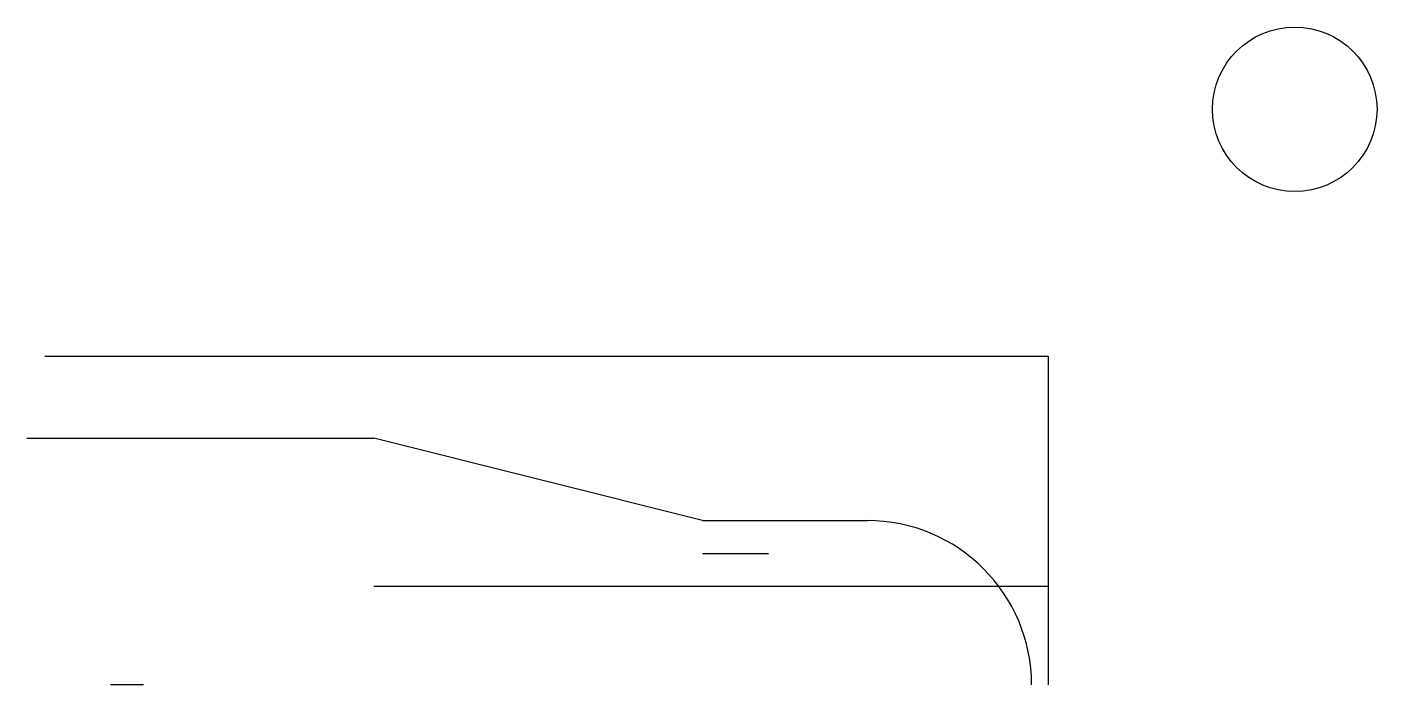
# Model space of a CAD drawing. Units: millimetres on the paper. Extents: x -44.2 to 37.9, y 12.8 to 52.8.
import ezdxf

# ---------------------------------------------------------------- set-up
doc = ezdxf.new("R2010")
doc.units = ezdxf.units.MM
for name, color, linetype in [('0-0_CAM', 7, 'Continuous'), ('0-1_CAM_INSIDE', 7, 'Continuous'), ('0-2_CAM_GROOVE', 7, 'Continuous'), ('0-8_ORIGIN', 5, 'Continuous')]:
    doc.layers.add(name, color=color, linetype=linetype)

msp = doc.modelspace()

# ---------------------------------------------------------------- linework, layer by layer
at = {"layer": '0-0_CAM'}
for p, q in [((-44.18, 27.832), (-23.1, 27.832)), ((-3.1, 22.832), (-23.1, 27.832)), ((-3.1, 22.832), (6.9, 22.832))]:
    msp.add_line(p, q, dxfattribs=at)
msp.add_arc((6.9, 12.832), 10, 0, 90, dxfattribs=at)
at = {"layer": '0-1_CAM_INSIDE'}
msp.add_line((-23.1, 18.832), (17.9, 18.832), dxfattribs=at)
at = {"layer": '0-2_CAM_GROOVE'}
msp.add_line((-37.1, 12.832), (-39.1, 12.832), dxfattribs=at)
msp.add_lwpolyline([(-3.1, 20.832), (-1.1, 20.832), (0.9, 20.832)], dxfattribs=at)
at = {"layer": '0-8_ORIGIN'}
msp.add_lwpolyline([(-43.1, 32.832), (17.9, 32.832), (17.9, 12.832)], dxfattribs=at)
msp.add_circle((32.9, 47.832), 5, dxfattribs=at)

doc.saveas('drawing.dxf')
